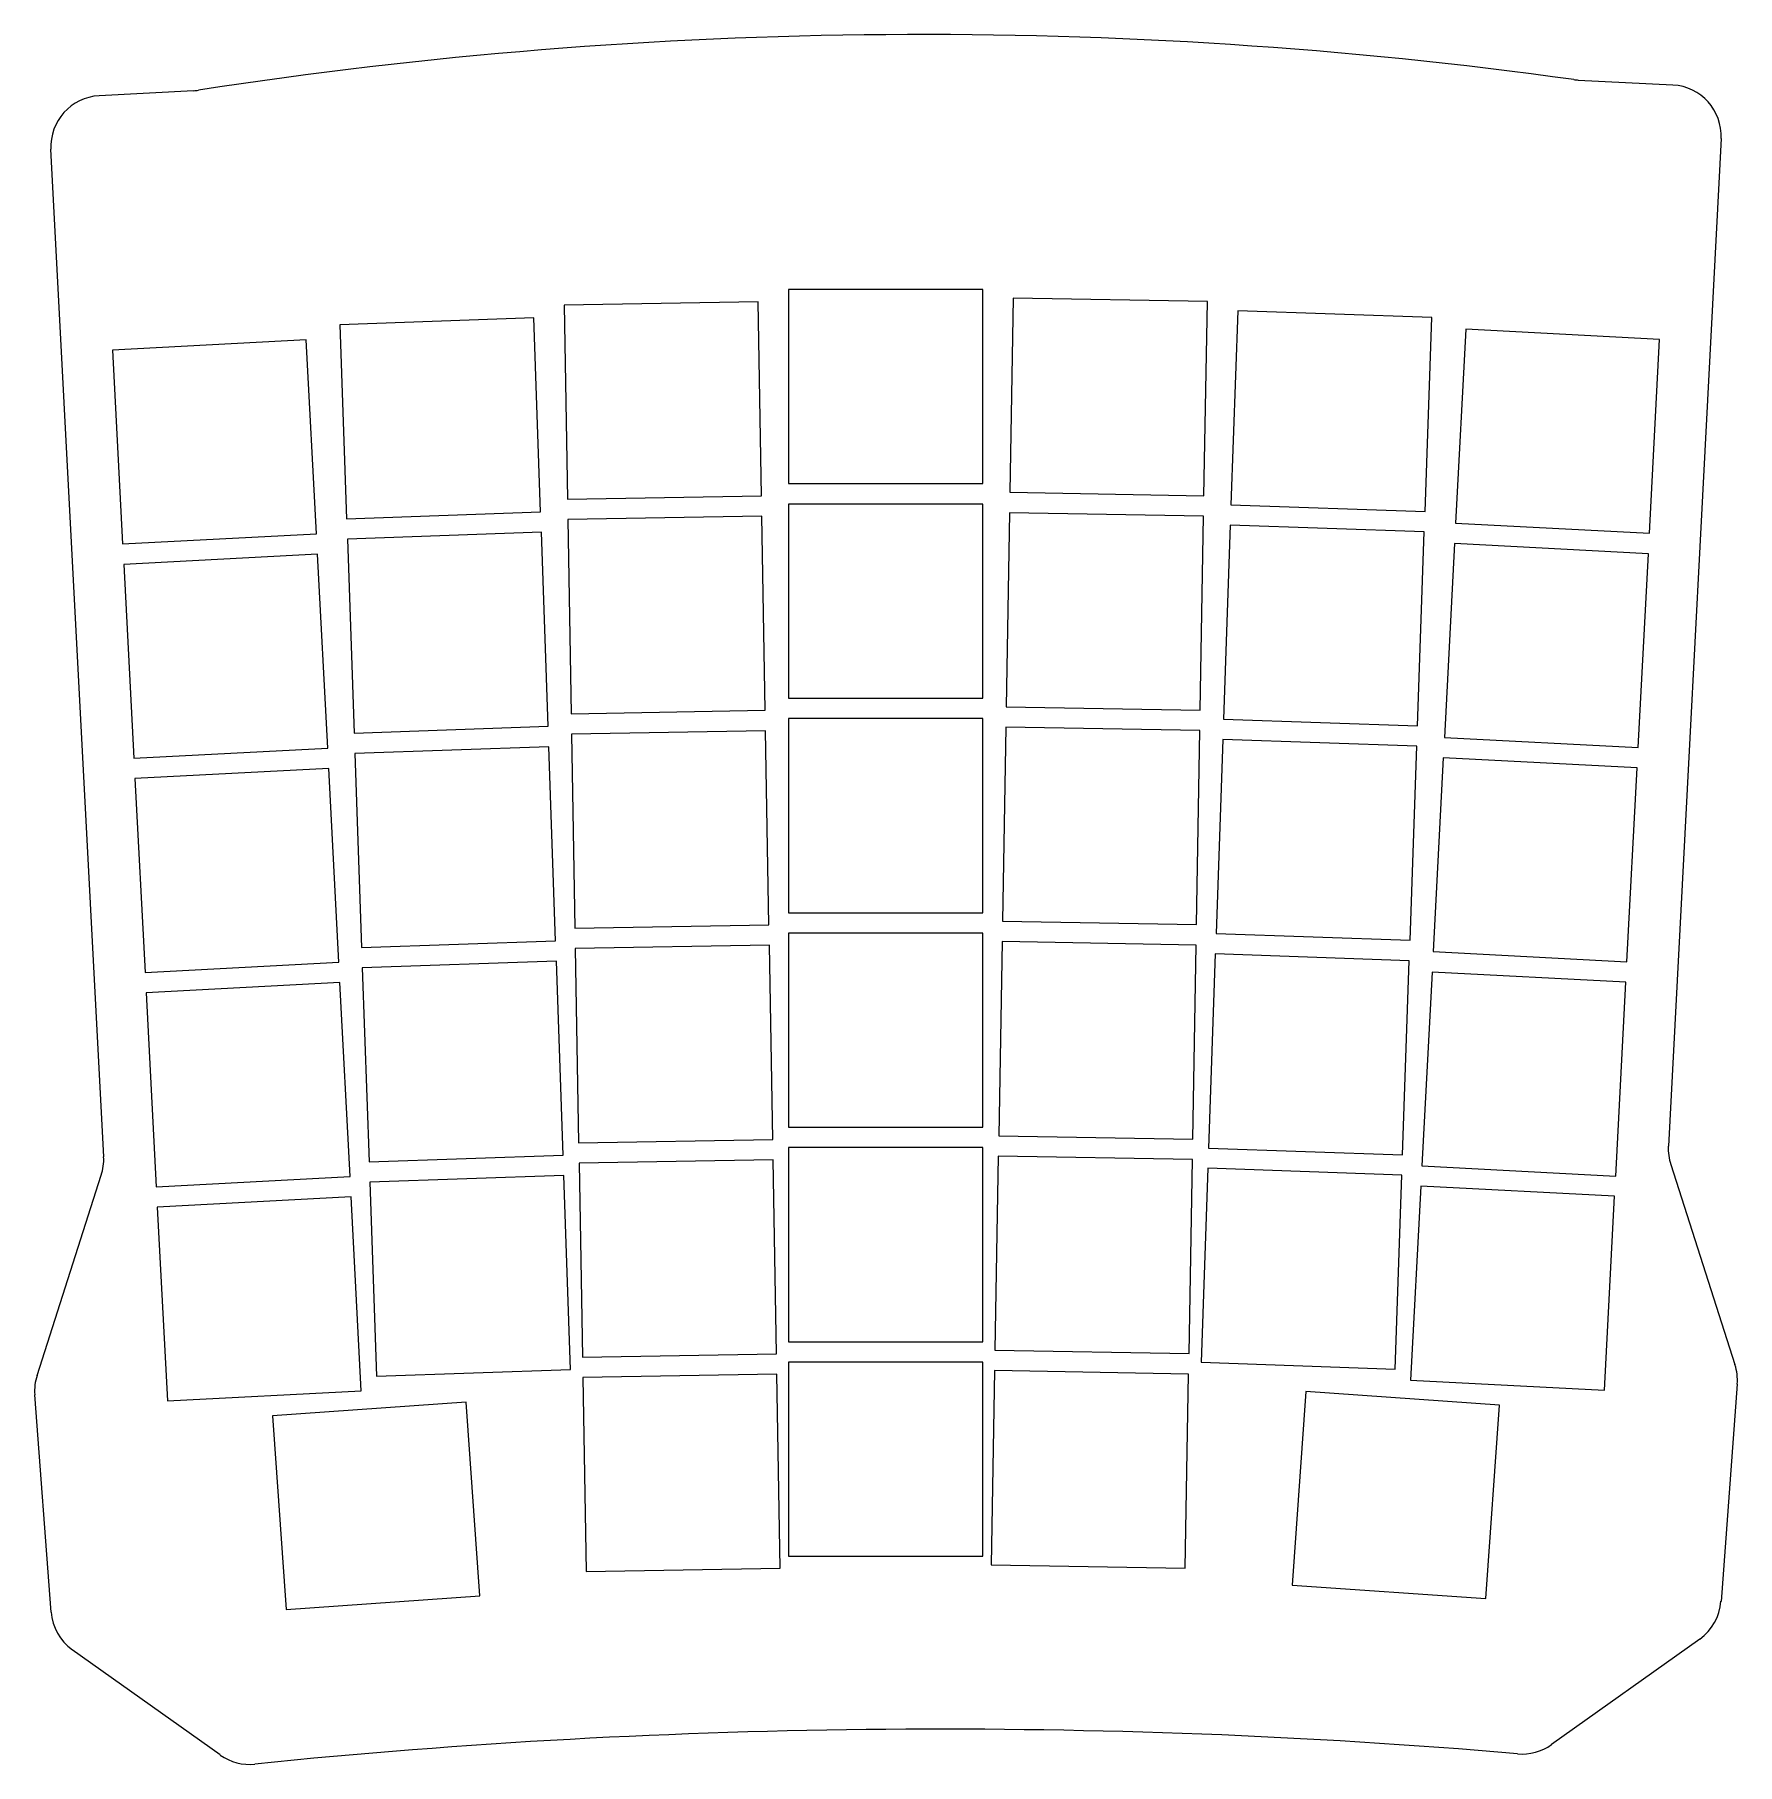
# Model space of a CAD drawing. Header units: millimetres. Extents: x 26 to 194, y -225 to -55.
import ezdxf

# ---------------------------------------------------------------- set-up
doc = ezdxf.new("R2010")
doc.units = ezdxf.units.MM

msp = doc.modelspace()

# ---------------------------------------------------------------- linework, layer by layer
at = {"linetype": 'CONTINUOUS'}
for p, q in [((42.08, -60.63), (32.82, -61.11)), ((177.97, -59.58), (187.27, -60.06)), ((192, -65.32), (186.82, -164.2)), ((33.27, -165.25), (28.09, -66.37)), ((97.49, -81.33), (78.45, -81.66)), ((97.83, -100.38), (97.49, -81.33)), ((119.53, -80.13), (100.48, -80.13)), ((100.48, -80.13), (100.48, -99.18)), ((119.53, -99.18), (119.53, -80.13)), ((122.53, -80.98), (122.2, -100.03)), ((141.58, -81.31), (122.53, -80.98)), ((141.25, -100.36), (141.58, -81.31)), ((75.48, -82.91), (56.45, -83.58)), ((76.15, -101.95), (75.48, -82.91)), ((78.45, -81.66), (78.78, -100.71)), ((144.57, -82.22), (143.9, -101.25)), ((163.61, -82.88), (144.57, -82.22)), ((162.94, -101.92), (163.61, -82.88)), ((56.45, -83.58), (57.11, -102.62)), ((166.94, -84.03), (165.94, -103.06)), ((185.96, -85.03), (166.94, -84.03)), ((53.15, -85.08), (34.13, -86.08)), ((34.13, -86.08), (35.12, -105.1)), ((54.15, -104.1), (53.15, -85.08)), ((184.96, -104.05), (185.96, -85.03)), ((100.48, -99.18), (119.53, -99.18)), ((122.2, -100.03), (141.25, -100.36)), ((78.78, -100.71), (97.83, -100.38)), ((119.53, -101.18), (100.48, -101.18)), ((100.48, -101.18), (100.48, -120.23)), ((119.53, -120.23), (119.53, -101.18)), ((143.9, -101.25), (162.94, -101.92)), ((57.11, -102.62), (76.15, -101.95)), ((97.86, -102.38), (78.81, -102.71)), ((78.81, -102.71), (79.15, -121.76)), ((98.19, -121.42), (97.86, -102.38)), ((122.16, -102.03), (121.83, -121.07)), ((141.21, -102.36), (122.16, -102.03)), ((140.88, -121.41), (141.21, -102.36)), ((143.83, -103.25), (143.17, -122.29)), ((162.87, -103.92), (143.83, -103.25)), ((165.94, -103.06), (184.96, -104.05)), ((35.12, -105.1), (54.15, -104.1)), ((76.22, -103.95), (57.18, -104.62)), ((57.18, -104.62), (57.84, -123.65)), ((76.88, -122.99), (76.22, -103.95)), ((162.21, -122.96), (162.87, -103.92)), ((165.83, -105.05), (164.84, -124.08)), ((184.86, -106.05), (165.83, -105.05)), ((54.25, -106.1), (35.23, -107.1)), ((55.25, -125.13), (54.25, -106.1)), ((183.86, -125.07), (184.86, -106.05)), ((35.23, -107.1), (36.22, -126.12)), ((100.48, -120.23), (119.53, -120.23)), ((79.15, -121.76), (98.19, -121.42)), ((121.83, -121.07), (140.88, -121.41)), ((57.84, -123.65), (76.88, -122.99)), ((98.23, -123.42), (79.18, -123.76)), ((79.18, -123.76), (79.51, -142.8)), ((98.56, -142.47), (98.23, -123.42)), ((119.53, -122.23), (100.48, -122.23)), ((100.48, -122.23), (100.48, -141.28)), ((119.53, -141.28), (119.53, -122.23)), ((121.8, -123.07), (121.46, -142.12)), ((140.84, -123.41), (121.8, -123.07)), ((140.51, -142.45), (140.84, -123.41)), ((143.17, -122.29), (162.21, -122.96)), ((36.22, -126.12), (55.25, -125.13)), ((76.95, -124.99), (57.91, -125.65)), ((77.62, -144.03), (76.95, -124.99)), ((143.1, -124.29), (142.43, -143.33)), ((162.14, -124.95), (143.1, -124.29)), ((161.47, -143.99), (162.14, -124.95)), ((164.84, -124.08), (183.86, -125.07)), ((55.35, -127.12), (36.33, -128.12)), ((56.35, -146.15), (55.35, -127.12)), ((57.91, -125.65), (58.58, -144.69)), ((164.73, -126.08), (163.74, -145.1)), ((183.76, -127.07), (164.73, -126.08)), ((182.76, -146.1), (183.76, -127.07)), ((36.33, -128.12), (37.33, -147.14)), ((79.51, -142.8), (98.56, -142.47)), ((100.48, -141.28), (119.53, -141.28)), ((121.46, -142.12), (140.51, -142.45)), ((58.58, -144.69), (77.62, -144.03)), ((119.53, -143.28), (100.48, -143.28)), ((100.48, -143.28), (100.48, -162.33)), ((119.53, -162.33), (119.53, -143.28)), ((121.43, -144.12), (121.1, -163.17)), ((140.48, -144.45), (121.43, -144.12)), ((142.43, -143.33), (161.47, -143.99)), ((98.6, -144.47), (79.55, -144.8)), ((79.55, -144.8), (79.88, -163.85)), ((98.93, -163.52), (98.6, -144.47)), ((140.14, -163.5), (140.48, -144.45)), ((142.36, -145.33), (141.7, -164.37)), ((161.4, -145.99), (142.36, -145.33)), ((163.74, -145.1), (182.76, -146.1)), ((37.33, -147.14), (56.35, -146.15)), ((77.69, -146.03), (58.65, -146.69)), ((58.65, -146.69), (59.31, -165.73)), ((78.35, -165.06), (77.69, -146.03)), ((160.74, -165.03), (161.4, -145.99)), ((163.63, -147.1), (162.63, -166.12)), ((182.65, -148.09), (163.63, -147.1)), ((56.45, -148.14), (37.43, -149.14)), ((37.43, -149.14), (38.43, -168.17)), ((57.45, -167.17), (56.45, -148.14)), ((181.66, -167.12), (182.65, -148.09)), ((100.48, -162.33), (119.53, -162.33)), ((79.88, -163.85), (98.93, -163.52)), ((119.53, -164.33), (100.48, -164.33)), ((100.48, -164.33), (100.48, -183.38)), ((119.53, -183.38), (119.53, -164.33)), ((121.1, -163.17), (140.14, -163.5)), ((141.7, -164.37), (160.74, -165.03)), ((59.31, -165.73), (78.35, -165.06)), ((98.96, -165.52), (79.92, -165.85)), ((79.92, -165.85), (80.25, -184.9)), ((99.3, -184.56), (98.96, -165.52)), ((121.06, -165.17), (120.73, -184.21)), ((140.11, -165.5), (121.06, -165.17)), ((139.78, -184.55), (140.11, -165.5)), ((162.63, -166.12), (181.66, -167.12)), ((187.05, -165.99), (193.36, -185.63)), ((26.73, -186.68), (33.03, -167.04)), ((38.43, -168.17), (57.45, -167.17)), ((78.42, -167.06), (59.38, -167.73)), ((59.38, -167.73), (60.05, -186.77)), ((79.09, -186.1), (78.42, -167.06)), ((141.63, -166.36), (140.97, -185.4)), ((160.67, -167.03), (141.63, -166.36)), ((160, -186.07), (160.67, -167.03)), ((57.56, -169.17), (38.53, -170.16)), ((58.55, -188.19), (57.56, -169.17)), ((162.53, -168.12), (161.53, -187.14)), ((181.55, -169.11), (162.53, -168.12)), ((180.56, -188.14), (181.55, -169.11)), ((38.53, -170.16), (39.53, -189.19)), ((80.25, -184.9), (99.3, -184.56)), ((100.48, -183.38), (119.53, -183.38)), ((120.73, -184.21), (139.78, -184.55)), ((60.05, -186.77), (79.09, -186.1)), ((99.33, -186.56), (80.28, -186.9)), ((99.66, -205.61), (99.33, -186.56)), ((119.53, -185.38), (100.48, -185.38)), ((100.48, -185.38), (100.48, -204.43)), ((119.53, -204.43), (119.53, -185.38)), ((120.7, -186.21), (120.36, -205.26)), ((139.74, -186.55), (120.7, -186.21)), ((139.41, -205.59), (139.74, -186.55)), ((140.97, -185.4), (160, -186.07)), ((39.53, -189.19), (58.55, -188.19)), ((80.28, -186.9), (80.62, -205.94)), ((151.24, -188.26), (149.91, -207.26)), ((170.24, -189.59), (151.24, -188.26)), ((161.53, -187.14), (180.56, -188.14)), ((193.58, -187.53), (191.99, -208.86)), ((28.1, -209.91), (26.5, -188.58)), ((68.85, -189.31), (49.85, -190.64)), ((70.18, -208.31), (68.85, -189.31)), ((168.91, -208.59), (170.24, -189.59)), ((49.85, -190.64), (51.17, -209.64)), ((100.48, -204.43), (119.53, -204.43)), ((120.36, -205.26), (139.41, -205.59)), ((80.62, -205.94), (99.66, -205.61)), ((51.17, -209.64), (70.18, -208.31)), ((149.91, -207.26), (168.91, -208.59)), ((44.7, -223.93), (30.19, -213.61)), ((189.9, -212.56), (175.35, -222.91))]:
    msp.add_line(p, q, dxfattribs=at)
for centre, radius, start, end in [((113.6, -519.68), 464.57, 82.0884, 98.7936), ((41.81, -55.63), 5, 273, 278.7936), ((178.23, -54.58), 5, 262.0884, 267), ((187.01, -65.06), 5, 357, 87), ((33.08, -66.11), 5, 93, 183), ((191.81, -164.46), 5, 177, 197.8092), ((28.27, -165.51), 5, 342.1908, 3), ((31.49, -188.21), 5, 162.1908, 184.286), ((188.6, -187.16), 5, 355.714, 17.8092), ((33.09, -209.53), 5, 184.286, 234.5689), ((187, -208.48), 5, 305.4311, 355.714), ((115.47, -885.72), 664.32, 85.11661, 95.82037), ((47.6, -219.86), 5, 234.5689, 275.8204), ((172.45, -218.84), 5, 265.1166, 305.4311)]:
    msp.add_arc(centre, radius, start, end, dxfattribs=at)

doc.saveas('drawing.dxf')
